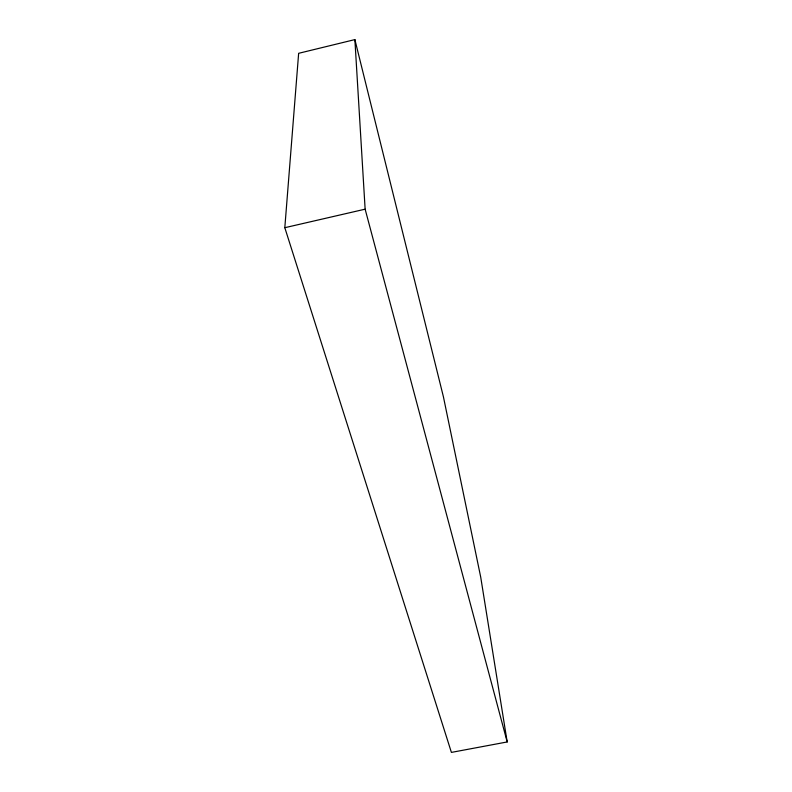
<?xml version="1.0" encoding="UTF-8"?>
<svg xmlns="http://www.w3.org/2000/svg" width="792" height="792" viewBox="0 0 792 792"><rect width="100%" height="100%" fill="white"/><g stroke="black" fill="none" stroke-linecap="round" stroke-linejoin="round"><path stroke-width="1.19" d="M284.813 227.7L298.643 53.312L354.875 39.6L443.421 396.822L480.714 577.14L507.187 741.956L451.4 752.4L284.813 227.7L365.132 209.177L354.875 39.6M365.132 209.177L507.187 741.956"/></g></svg>
